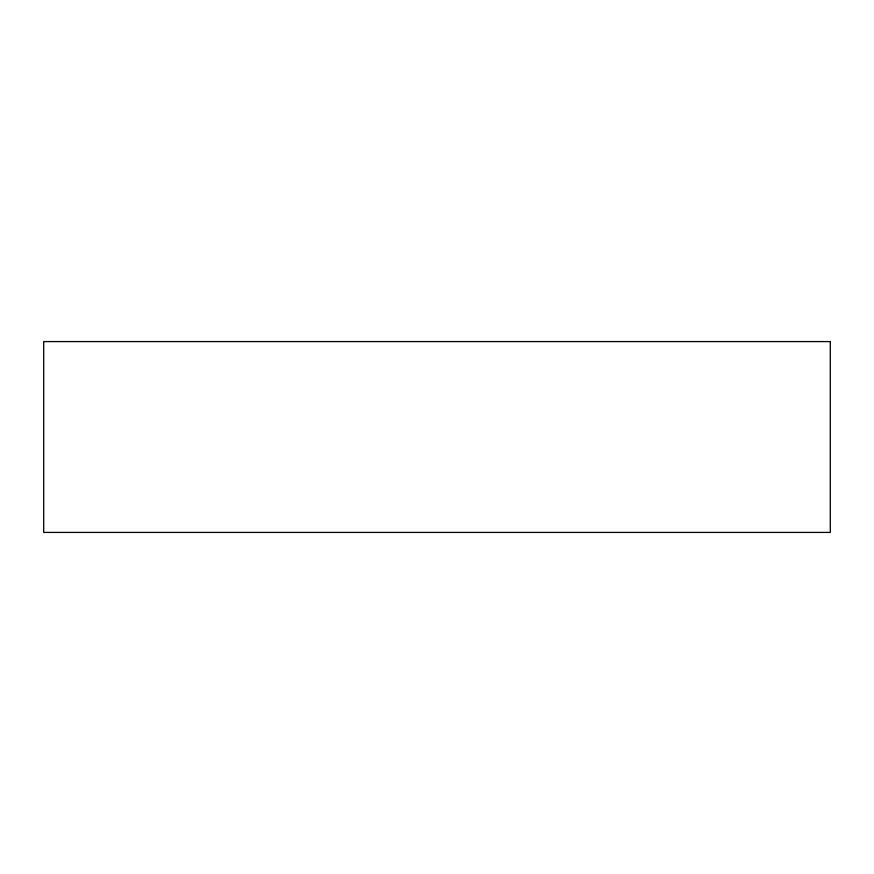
<?xml version="1.0" encoding="UTF-8"?>
<svg xmlns="http://www.w3.org/2000/svg" width="874" height="874" viewBox="0 0 874 874"><rect width="100%" height="100%" fill="white"/><g stroke="black" fill="none" stroke-linecap="round" stroke-linejoin="round"><path stroke-width="1.31" d="M830.3 341.581L43.7 341.581L43.7 532.419L830.3 532.419L830.3 341.581"/></g></svg>
